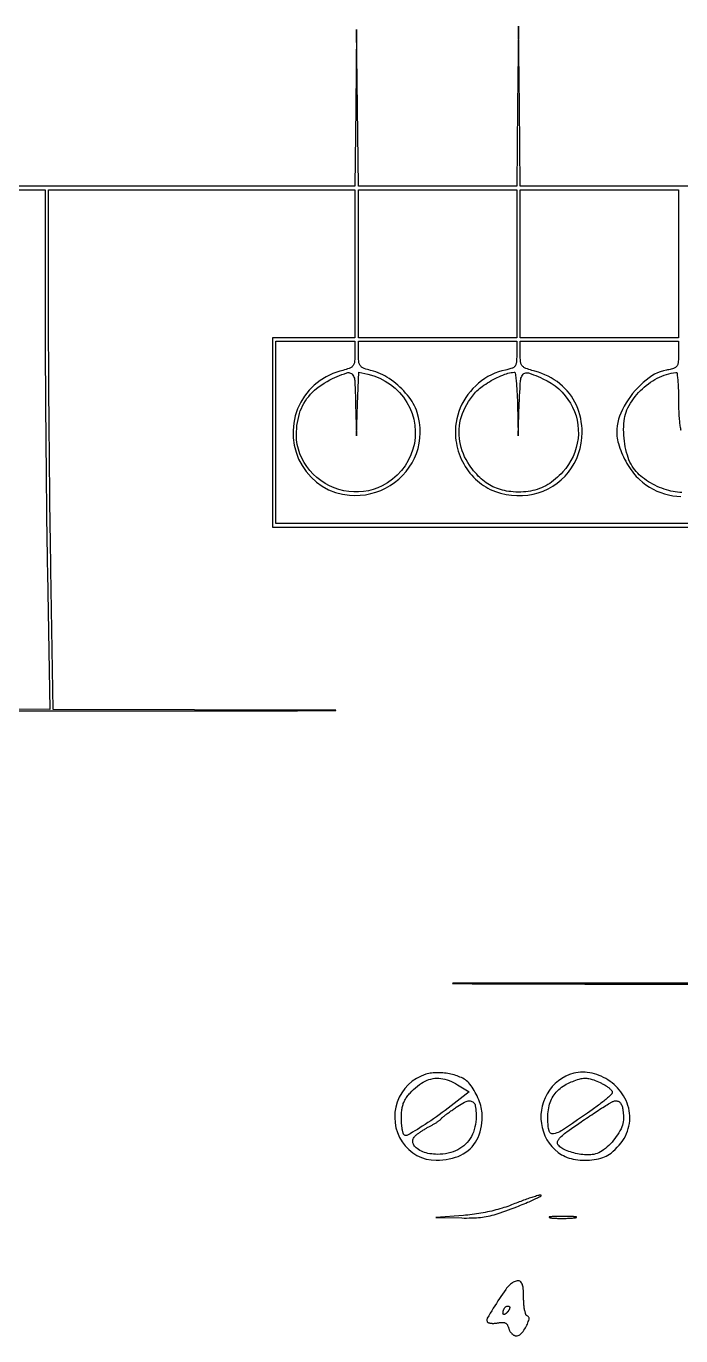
# Model space of a CAD drawing. Header units: millimetres. Extents: x -134 to 134, y -49 to 49.
# Drawn here: x -26.52 to -6.97, y 9.72 to 48.83 of the extents above; entities that cross this region are included whole.
import ezdxf

# ---------------------------------------------------------------- set-up
doc = ezdxf.new("R2010")
doc.units = ezdxf.units.MM
doc.header["$LTSCALE"] = 10
doc.header["$MEASUREMENT"] = 0

# ---------------------------------------------------------------- blocks, each defined once
blk = doc.blocks.new('DT0B-ULTRA_v_1')
at = {"color": 7, "linetype": 'Continuous', "lineweight": -3}
for points in [[(-28.187, 28.377, 0), (-26.163, 28.378, 0), (-24.138, 28.379, 0), (-24.138, 28.379, 0), (-24.138, 28.379, 0), (-22.995, 28.38, 0), (-21.852, 28.381, 0), (-20.709, 28.383, 0), (-19.566, 28.384, 0), (-18.422, 28.386, 0), (-17.279, 28.388, 0), (-17.279, 28.388, 0), (-17.278, 28.388, 0), (-17.277, 28.388, 0), (-17.276, 28.389, 0), (-17.275, 28.39, 0), (-17.275, 28.391, 0), (-17.274, 28.392, 0), (-17.274, 28.393, 0), (-17.274, 28.393, 0), (-17.274, 28.394, 0), (-17.275, 28.395, 0), (-17.275, 28.396, 0), (-17.276, 28.397, 0), (-17.277, 28.398, 0), (-17.278, 28.398, 0), (-17.279, 28.398, 0), (-17.279, 28.398, 0), (-25.718, 28.425, 0), (-25.786, 32.605, 0), (-25.791, 32.915, 0), (-25.796, 33.225, 0), (-25.8, 33.535, 0), (-25.804, 33.845, 0), (-25.808, 34.156, 0), (-25.812, 34.466, 0), (-25.816, 34.823, 0), (-25.82, 35.18, 0), (-25.824, 35.537, 0), (-25.827, 35.894, 0), (-25.831, 36.251, 0), (-25.834, 36.609, 0), (-25.837, 36.956, 0), (-25.84, 37.304, 0), (-25.842, 37.652, 0), (-25.845, 37.999, 0), (-25.847, 38.347, 0), (-25.849, 38.695, 0), (-25.851, 38.973, 0), (-25.852, 39.252, 0), (-25.853, 39.53, 0), (-25.853, 39.809, 0), (-25.854, 40.087, 0), (-25.854, 40.366, 0), (-25.854, 43.947, 0), (-21.279, 43.947, 0), (-16.705, 43.947, 0), (-16.705, 41.737, 0), (-16.705, 39.526, 0), (-17.938, 39.526, 0), (-19.172, 39.526, 0), (-19.172, 36.699, 0), (-19.172, 33.872, 0), (0.36, 33.872, 0)], [(-2.084, 46.388, 0), (-2.107, 44.049, 0), (-6.937, 44.049, 0), (-11.767, 44.049, 0), (-11.796, 46.44, 0), (-11.826, 48.83, 0), (-11.85, 46.44, 0), (-11.873, 44.049, 0), (-14.236, 44.049, 0), (-16.598, 44.049, 0), (-16.628, 46.388, 0), (-16.658, 48.727, 0), (-16.681, 46.388, 0), (-16.705, 44.049, 0), (-25.647, 44.049, 0), (-34.588, 44.049, 0)], [(-30.274, 43.947, 0), (-25.957, 43.947, 0), (-25.957, 40.272, 0), (-25.957, 39.988, 0), (-25.956, 39.705, 0), (-25.955, 39.421, 0), (-25.954, 39.138, 0), (-25.953, 38.854, 0), (-25.952, 38.571, 0), (-25.95, 38.221, 0), (-25.947, 37.872, 0), (-25.945, 37.523, 0), (-25.942, 37.174, 0), (-25.94, 36.825, 0), (-25.937, 36.476, 0), (-25.933, 36.12, 0), (-25.93, 35.764, 0), (-25.926, 35.409, 0), (-25.923, 35.053, 0), (-25.919, 34.697, 0), (-25.915, 34.342, 0), (-25.911, 34.036, 0), (-25.907, 33.731, 0), (-25.903, 33.426, 0), (-25.898, 33.121, 0), (-25.894, 32.815, 0), (-25.889, 32.51, 0), (-25.821, 28.424, 0), (-52.796, 28.45, 0)], [(-11.873, 41.737, 0), (-11.873, 39.526, 0), (-14.238, 39.526, 0), (-16.602, 39.526, 0), (-16.602, 41.737, 0), (-16.602, 43.947, 0), (-14.238, 43.947, 0), (-11.873, 43.947, 0), (-11.873, 41.737, 0)], [(-7.042, 41.737, 0), (-7.042, 39.526, 0), (-9.406, 39.526, 0), (-11.771, 39.526, 0), (-11.771, 41.737, 0), (-11.771, 43.947, 0), (-9.406, 43.947, 0), (-7.042, 43.947, 0), (-7.042, 41.737, 0)], [(0.36, 33.975, 0), (-19.069, 33.975, 0), (-19.069, 36.699, 0), (-19.069, 39.424, 0), (-17.887, 39.424, 0), (-16.705, 39.424, 0), (-16.705, 39.034, 0), (-16.705, 38.994, 0), (-16.706, 38.954, 0), (-16.708, 38.915, 0), (-16.711, 38.875, 0), (-16.714, 38.835, 0), (-16.718, 38.796, 0), (-16.721, 38.775, 0), (-16.727, 38.755, 0), (-16.734, 38.735, 0), (-16.744, 38.716, 0), (-16.755, 38.698, 0), (-16.768, 38.682, 0), (-16.784, 38.665, 0), (-16.801, 38.65, 0), (-16.819, 38.637, 0), (-16.838, 38.625, 0), (-16.859, 38.615, 0), (-16.88, 38.607, 0), (-16.925, 38.592, 0), (-16.971, 38.577, 0), (-17.017, 38.563, 0), (-17.063, 38.549, 0), (-17.109, 38.536, 0), (-17.155, 38.523, 0), (-17.363, 38.455, 0), (-17.561, 38.362, 0), (-17.747, 38.247, 0), (-17.919, 38.111, 0), (-18.073, 37.956, 0), (-18.208, 37.784, 0), (-18.324, 37.597, 0), (-18.417, 37.397, 0), (-18.487, 37.188, 0), (-18.532, 36.973, 0), (-18.553, 36.753, 0), (-18.548, 36.533, 0), (-18.519, 36.317, 0), (-18.464, 36.105, 0), (-18.386, 35.901, 0), (-18.284, 35.707, 0), (-18.161, 35.527, 0), (-18.017, 35.362, 0), (-17.857, 35.216, 0), (-17.681, 35.09, 0), (-17.491, 34.987, 0), (-17.29, 34.906, 0), (-17.081, 34.85, 0), (-16.866, 34.82, 0), (-16.707, 34.813, 0), (-16.548, 34.819, 0), (-16.39, 34.837, 0), (-16.234, 34.868, 0), (-16.08, 34.912, 0), (-15.931, 34.967, 0), (-15.788, 35.034, 0), (-15.65, 35.113, 0), (-15.52, 35.202, 0), (-15.397, 35.302, 0), (-15.283, 35.411, 0), (-15.178, 35.53, 0), (-15.084, 35.655, 0), (-15.001, 35.787, 0), (-14.929, 35.926, 0), (-14.869, 36.07, 0), (-14.821, 36.219, 0), (-14.786, 36.371, 0), (-14.763, 36.525, 0), (-14.754, 36.68, 0), (-14.758, 36.836, 0), (-14.774, 36.99, 0), (-14.804, 37.143, 0), (-14.847, 37.292, 0), (-14.871, 37.361, 0), (-14.899, 37.428, 0), (-14.93, 37.494, 0), (-14.964, 37.558, 0), (-15.001, 37.62, 0), (-15.041, 37.681, 0), (-15.089, 37.747, 0), (-15.139, 37.812, 0), (-15.192, 37.874, 0), (-15.246, 37.935, 0), (-15.302, 37.995, 0), (-15.361, 38.052, 0), (-15.421, 38.107, 0), (-15.483, 38.16, 0), (-15.547, 38.211, 0), (-15.613, 38.26, 0), (-15.68, 38.306, 0), (-15.749, 38.35, 0), (-15.812, 38.387, 0), (-15.876, 38.42, 0), (-15.942, 38.451, 0), (-16.009, 38.478, 0), (-16.077, 38.502, 0), (-16.147, 38.522, 0), (-16.194, 38.535, 0), (-16.24, 38.548, 0), (-16.287, 38.562, 0), (-16.333, 38.576, 0), (-16.38, 38.591, 0), (-16.426, 38.607, 0), (-16.447, 38.615, 0), (-16.467, 38.625, 0), (-16.487, 38.637, 0), (-16.505, 38.65, 0), (-16.523, 38.665, 0), (-16.538, 38.681, 0), (-16.552, 38.698, 0), (-16.563, 38.716, 0), (-16.573, 38.734, 0), (-16.58, 38.754, 0), (-16.586, 38.775, 0), (-16.589, 38.796, 0), (-16.593, 38.835, 0), (-16.596, 38.875, 0), (-16.599, 38.914, 0), (-16.601, 38.954, 0), (-16.602, 38.994, 0), (-16.602, 39.034, 0), (-16.602, 39.424, 0), (-14.238, 39.424, 0), (-11.873, 39.424, 0), (-11.873, 39.025, 0), (-11.874, 38.986, 0), (-11.874, 38.947, 0), (-11.876, 38.908, 0), (-11.878, 38.868, 0), (-11.88, 38.829, 0), (-11.883, 38.79, 0), (-11.886, 38.77, 0), (-11.89, 38.751, 0), (-11.897, 38.731, 0), (-11.904, 38.713, 0), (-11.914, 38.695, 0), (-11.925, 38.678, 0), (-11.936, 38.663, 0), (-11.95, 38.65, 0), (-11.964, 38.638, 0), (-11.98, 38.628, 0), (-11.997, 38.619, 0), (-12.014, 38.612, 0), (-12.046, 38.602, 0), (-12.077, 38.592, 0), (-12.109, 38.583, 0), (-12.141, 38.575, 0), (-12.173, 38.567, 0), (-12.206, 38.56, 0), (-12.315, 38.535, 0), (-12.423, 38.502, 0), (-12.529, 38.463, 0), (-12.632, 38.417, 0), (-12.732, 38.364, 0), (-12.828, 38.306, 0), (-12.923, 38.239, 0), (-13.013, 38.168, 0), (-13.1, 38.091, 0), (-13.181, 38.009, 0), (-13.258, 37.923, 0), (-13.33, 37.832, 0), (-13.396, 37.737, 0), (-13.456, 37.638, 0), (-13.511, 37.536, 0), (-13.559, 37.43, 0), (-13.601, 37.323, 0), (-13.637, 37.212, 0), (-13.665, 37.103, 0), (-13.686, 36.992, 0), (-13.7, 36.88, 0), (-13.707, 36.767, 0), (-13.707, 36.654, 0), (-13.7, 36.541, 0), (-13.69, 36.459, 0), (-13.677, 36.377, 0), (-13.661, 36.295, 0), (-13.641, 36.215, 0), (-13.618, 36.135, 0), (-13.591, 36.056, 0), (-13.562, 35.979, 0), (-13.529, 35.902, 0), (-13.493, 35.827, 0), (-13.454, 35.754, 0), (-13.411, 35.682, 0), (-13.366, 35.612, 0), (-13.32, 35.545, 0), (-13.271, 35.481, 0), (-13.219, 35.419, 0), (-13.164, 35.359, 0), (-13.107, 35.302, 0), (-13.048, 35.247, 0), (-12.989, 35.197, 0), (-12.928, 35.151, 0), (-12.865, 35.108, 0), (-12.799, 35.068, 0), (-12.732, 35.031, 0), (-12.663, 34.997, 0), (-12.511, 34.935, 0), (-12.354, 34.885, 0), (-12.193, 34.847, 0), (-12.031, 34.822, 0), (-11.866, 34.81, 0), (-11.702, 34.81, 0), (-11.542, 34.824, 0), (-11.385, 34.851, 0), (-11.23, 34.891, 0), (-11.08, 34.945, 0), (-10.934, 35.011, 0), (-10.795, 35.089, 0), (-10.665, 35.178, 0), (-10.543, 35.278, 0), (-10.43, 35.388, 0), (-10.327, 35.508, 0), (-10.234, 35.636, 0), (-10.154, 35.772, 0), (-10.083, 35.916, 0), (-10.025, 36.066, 0), (-9.979, 36.22, 0), (-9.947, 36.378, 0), (-9.927, 36.538, 0), (-9.92, 36.698, 0), (-9.923, 36.803, 0), (-9.931, 36.908, 0), (-9.945, 37.012, 0), (-9.964, 37.116, 0), (-9.988, 37.218, 0), (-10.018, 37.319, 0), (-10.053, 37.415, 0), (-10.092, 37.509, 0), (-10.137, 37.6, 0), (-10.187, 37.689, 0), (-10.243, 37.775, 0), (-10.303, 37.858, 0), (-10.367, 37.937, 0), (-10.436, 38.012, 0), (-10.51, 38.083, 0), (-10.587, 38.15, 0), (-10.668, 38.213, 0), (-10.752, 38.27, 0), (-10.843, 38.325, 0), (-10.936, 38.375, 0), (-11.031, 38.421, 0), (-11.129, 38.461, 0), (-11.228, 38.496, 0), (-11.33, 38.526, 0), (-11.375, 38.538, 0), (-11.42, 38.551, 0), (-11.465, 38.565, 0), (-11.509, 38.578, 0), (-11.554, 38.593, 0), (-11.598, 38.608, 0), (-11.619, 38.616, 0), (-11.639, 38.626, 0), (-11.658, 38.638, 0), (-11.676, 38.651, 0), (-11.693, 38.666, 0), (-11.708, 38.682, 0), (-11.721, 38.699, 0), (-11.732, 38.717, 0), (-11.742, 38.736, 0), (-11.749, 38.755, 0), (-11.754, 38.776, 0), (-11.758, 38.797, 0), (-11.762, 38.836, 0), (-11.765, 38.875, 0), (-11.767, 38.915, 0), (-11.769, 38.954, 0), (-11.77, 38.994, 0), (-11.771, 39.034, 0), (-11.771, 39.424, 0), (-9.406, 39.424, 0), (-7.042, 39.424, 0), (-7.042, 39.024, 0), (-7.042, 38.984, 0), (-7.043, 38.943, 0), (-7.044, 38.903, 0), (-7.046, 38.863, 0), (-7.049, 38.823, 0), (-7.052, 38.783, 0), (-7.055, 38.763, 0), (-7.059, 38.744, 0), (-7.066, 38.725, 0), (-7.074, 38.707, 0), (-7.084, 38.689, 0), (-7.095, 38.673, 0), (-7.108, 38.658, 0), (-7.122, 38.645, 0), (-7.137, 38.633, 0), (-7.154, 38.623, 0), (-7.171, 38.615, 0), (-7.189, 38.608, 0), (-7.225, 38.598, 0), (-7.26, 38.588, 0), (-7.296, 38.579, 0), (-7.332, 38.571, 0), (-7.368, 38.563, 0), (-7.404, 38.556, 0), (-7.496, 38.535, 0), (-7.587, 38.507, 0), (-7.675, 38.473, 0), (-7.761, 38.432, 0), (-7.843, 38.385, 0), (-7.922, 38.331, 0), (-8.012, 38.262, 0), (-8.098, 38.189, 0), (-8.182, 38.112, 0), (-8.262, 38.032, 0), (-8.339, 37.948, 0), (-8.412, 37.861, 0), (-8.481, 37.769, 0), (-8.547, 37.675, 0), (-8.609, 37.578, 0), (-8.666, 37.479, 0), (-8.719, 37.377, 0), (-8.767, 37.273, 0), (-8.804, 37.181, 0), (-8.834, 37.088, 0), (-8.857, 36.992, 0), (-8.874, 36.895, 0), (-8.884, 36.798, 0), (-8.888, 36.699, 0), (-8.886, 36.642, 0), (-8.882, 36.585, 0), (-8.875, 36.529, 0), (-8.865, 36.472, 0), (-8.853, 36.416, 0), (-8.838, 36.361, 0), (-8.817, 36.294, 0), (-8.794, 36.227, 0), (-8.769, 36.161, 0), (-8.743, 36.096, 0), (-8.715, 36.031, 0), (-8.685, 35.967, 0), (-8.653, 35.902, 0), (-8.618, 35.837, 0), (-8.583, 35.773, 0), (-8.545, 35.71, 0), (-8.506, 35.649, 0), (-8.465, 35.588, 0), (-8.428, 35.535, 0), (-8.388, 35.483, 0), (-8.346, 35.433, 0), (-8.303, 35.385, 0), (-8.258, 35.338, 0), (-8.211, 35.292, 0), (-8.117, 35.21, 0), (-8.017, 35.134, 0), (-7.912, 35.064, 0), (-7.803, 35.002, 0), (-7.691, 34.946, 0), (-7.574, 34.899, 0), (-7.457, 34.86, 0), (-7.337, 34.829, 0), (-7.216, 34.806, 0), (-7.093, 34.792, 0), (-6.969, 34.787, 0)], [(-16.684, 37.547, 0), (-16.662, 36.597, 0), (-16.628, 37.548, 0), (-16.594, 38.5, 0), (-16.316, 38.435, 0), (-16.138, 38.384, 0), (-15.966, 38.315, 0), (-15.802, 38.23, 0), (-15.647, 38.129, 0), (-15.503, 38.014, 0), (-15.371, 37.885, 0), (-15.254, 37.745, 0), (-15.152, 37.594, 0), (-15.067, 37.434, 0), (-14.998, 37.265, 0), (-14.948, 37.09, 0), (-14.915, 36.911, 0), (-14.902, 36.731, 0), (-14.907, 36.55, 0), (-14.931, 36.37, 0), (-14.973, 36.194, 0), (-15.034, 36.023, 0), (-15.112, 35.86, 0), (-15.207, 35.703, 0), (-15.318, 35.557, 0), (-15.443, 35.423, 0), (-15.58, 35.301, 0), (-15.729, 35.195, 0), (-15.888, 35.103, 0), (-16.022, 35.042, 0), (-16.161, 34.993, 0), (-16.303, 34.955, 0), (-16.448, 34.93, 0), (-16.595, 34.918, 0), (-16.742, 34.919, 0), (-16.892, 34.932, 0), (-17.04, 34.957, 0), (-17.185, 34.994, 0), (-17.327, 35.043, 0), (-17.465, 35.104, 0), (-17.597, 35.175, 0), (-17.722, 35.256, 0), (-17.84, 35.347, 0), (-17.949, 35.448, 0), (-18.05, 35.557, 0), (-18.142, 35.674, 0), (-18.224, 35.799, 0), (-18.292, 35.926, 0), (-18.349, 36.059, 0), (-18.394, 36.196, 0), (-18.426, 36.337, 0), (-18.446, 36.48, 0), (-18.452, 36.625, 0), (-18.451, 36.717, 0), (-18.445, 36.81, 0), (-18.436, 36.902, 0), (-18.422, 36.994, 0), (-18.405, 37.086, 0), (-18.385, 37.176, 0), (-18.362, 37.257, 0), (-18.336, 37.337, 0), (-18.304, 37.415, 0), (-18.269, 37.491, 0), (-18.229, 37.565, 0), (-18.186, 37.637, 0), (-18.138, 37.707, 0), (-18.087, 37.774, 0), (-18.032, 37.838, 0), (-17.974, 37.899, 0), (-17.913, 37.956, 0), (-17.849, 38.011, 0), (-17.774, 38.067, 0), (-17.698, 38.121, 0), (-17.62, 38.172, 0), (-17.539, 38.219, 0), (-17.457, 38.263, 0), (-17.373, 38.304, 0), (-17.304, 38.335, 0), (-17.233, 38.366, 0), (-17.163, 38.395, 0), (-17.092, 38.423, 0), (-17.021, 38.45, 0), (-16.949, 38.476, 0), (-16.921, 38.483, 0), (-16.892, 38.484, 0), (-16.863, 38.48, 0), (-16.836, 38.47, 0), (-16.811, 38.455, 0), (-16.79, 38.436, 0), (-16.768, 38.409, 0), (-16.749, 38.38, 0), (-16.734, 38.348, 0), (-16.722, 38.316, 0), (-16.714, 38.282, 0), (-16.711, 38.247, 0), (-16.705, 38.131, 0), (-16.699, 38.014, 0), (-16.694, 37.898, 0), (-16.69, 37.781, 0), (-16.686, 37.664, 0), (-16.684, 37.547, 0)], [(-11.852, 37.547, 0), (-11.831, 36.597, 0), (-11.797, 37.547, 0), (-11.792, 37.664, 0), (-11.787, 37.78, 0), (-11.781, 37.897, 0), (-11.775, 38.013, 0), (-11.768, 38.13, 0), (-11.76, 38.246, 0), (-11.756, 38.281, 0), (-11.748, 38.314, 0), (-11.736, 38.347, 0), (-11.72, 38.378, 0), (-11.701, 38.406, 0), (-11.679, 38.433, 0), (-11.657, 38.452, 0), (-11.632, 38.467, 0), (-11.605, 38.477, 0), (-11.576, 38.481, 0), (-11.547, 38.48, 0), (-11.519, 38.473, 0), (-11.446, 38.447, 0), (-11.374, 38.42, 0), (-11.303, 38.392, 0), (-11.231, 38.363, 0), (-11.161, 38.333, 0), (-11.09, 38.302, 0), (-10.965, 38.239, 0), (-10.844, 38.167, 0), (-10.73, 38.086, 0), (-10.621, 37.996, 0), (-10.52, 37.899, 0), (-10.426, 37.794, 0), (-10.343, 37.685, 0), (-10.269, 37.569, 0), (-10.204, 37.447, 0), (-10.149, 37.321, 0), (-10.104, 37.191, 0), (-10.07, 37.058, 0), (-10.047, 36.923, 0), (-10.035, 36.786, 0), (-10.034, 36.649, 0), (-10.044, 36.512, 0), (-10.065, 36.377, 0), (-10.097, 36.243, 0), (-10.14, 36.11, 0), (-10.193, 35.981, 0), (-10.256, 35.857, 0), (-10.328, 35.737, 0), (-10.409, 35.624, 0), (-10.498, 35.517, 0), (-10.55, 35.462, 0), (-10.603, 35.409, 0), (-10.658, 35.357, 0), (-10.715, 35.308, 0), (-10.773, 35.26, 0), (-10.833, 35.215, 0), (-10.89, 35.176, 0), (-10.949, 35.139, 0), (-11.009, 35.105, 0), (-11.07, 35.073, 0), (-11.133, 35.044, 0), (-11.198, 35.018, 0), (-11.263, 34.995, 0), (-11.329, 34.975, 0), (-11.396, 34.958, 0), (-11.464, 34.944, 0), (-11.532, 34.933, 0), (-11.601, 34.925, 0), (-11.676, 34.919, 0), (-11.751, 34.915, 0), (-11.826, 34.915, 0), (-11.901, 34.917, 0), (-11.977, 34.921, 0), (-12.051, 34.928, 0), (-12.114, 34.937, 0), (-12.176, 34.947, 0), (-12.238, 34.959, 0), (-12.299, 34.974, 0), (-12.359, 34.991, 0), (-12.419, 35.009, 0), (-12.475, 35.029, 0), (-12.53, 35.051, 0), (-12.584, 35.076, 0), (-12.637, 35.102, 0), (-12.689, 35.131, 0), (-12.739, 35.162, 0), (-12.79, 35.196, 0), (-12.84, 35.232, 0), (-12.888, 35.27, 0), (-12.935, 35.31, 0), (-12.98, 35.352, 0), (-13.023, 35.395, 0), (-13.07, 35.446, 0), (-13.116, 35.498, 0), (-13.16, 35.551, 0), (-13.203, 35.606, 0), (-13.245, 35.661, 0), (-13.284, 35.718, 0), (-13.337, 35.8, 0), (-13.385, 35.884, 0), (-13.429, 35.971, 0), (-13.468, 36.06, 0), (-13.503, 36.151, 0), (-13.533, 36.244, 0), (-13.556, 36.334, 0), (-13.574, 36.426, 0), (-13.587, 36.518, 0), (-13.595, 36.611, 0), (-13.596, 36.704, 0), (-13.593, 36.798, 0), (-13.583, 36.892, 0), (-13.569, 36.986, 0), (-13.549, 37.078, 0), (-13.523, 37.17, 0), (-13.493, 37.26, 0), (-13.457, 37.347, 0), (-13.414, 37.439, 0), (-13.366, 37.528, 0), (-13.315, 37.616, 0), (-13.259, 37.7, 0), (-13.199, 37.782, 0), (-13.136, 37.861, 0), (-13.102, 37.899, 0), (-13.066, 37.937, 0), (-13.029, 37.972, 0), (-12.99, 38.006, 0), (-12.95, 38.039, 0), (-12.909, 38.07, 0), (-12.855, 38.107, 0), (-12.801, 38.143, 0), (-12.746, 38.178, 0), (-12.69, 38.211, 0), (-12.633, 38.244, 0), (-12.576, 38.275, 0), (-12.519, 38.305, 0), (-12.462, 38.333, 0), (-12.404, 38.36, 0), (-12.345, 38.386, 0), (-12.286, 38.411, 0), (-12.226, 38.435, 0), (-12.182, 38.45, 0), (-12.137, 38.464, 0), (-12.091, 38.475, 0), (-12.044, 38.483, 0), (-11.997, 38.49, 0), (-11.95, 38.494, 0), (-11.944, 38.494, 0), (-11.938, 38.492, 0), (-11.932, 38.489, 0), (-11.928, 38.485, 0), (-11.924, 38.48, 0), (-11.921, 38.475, 0), (-11.919, 38.469, 0), (-11.919, 38.468, 0), (-11.914, 38.426, 0), (-11.908, 38.384, 0), (-11.904, 38.343, 0), (-11.899, 38.301, 0), (-11.894, 38.259, 0), (-11.89, 38.218, 0), (-11.885, 38.167, 0), (-11.88, 38.116, 0), (-11.876, 38.065, 0), (-11.872, 38.014, 0), (-11.869, 37.963, 0), (-11.866, 37.912, 0), (-11.863, 37.851, 0), (-11.86, 37.79, 0), (-11.857, 37.73, 0), (-11.855, 37.669, 0), (-11.853, 37.608, 0), (-11.852, 37.547, 0)], [(-7.042, 37.625, 0), (-7.042, 37.566, 0), (-7.041, 37.507, 0), (-7.04, 37.449, 0), (-7.039, 37.39, 0), (-7.037, 37.332, 0), (-7.035, 37.273, 0), (-7.033, 37.227, 0), (-7.03, 37.18, 0), (-7.027, 37.134, 0), (-7.023, 37.087, 0), (-7.018, 37.041, 0), (-7.013, 36.995, 0), (-7.009, 36.96, 0), (-7.004, 36.925, 0), (-6.999, 36.89, 0), (-6.994, 36.856, 0), (-6.988, 36.821, 0), (-6.982, 36.787, 0), (-6.979, 36.778, 0), (-6.975, 36.77, 0), (-6.969, 36.763, 0)], [(-6.939, 34.905, 0), (-7.005, 34.906, 0), (-7.072, 34.911, 0), (-7.138, 34.918, 0), (-7.203, 34.929, 0), (-7.268, 34.942, 0), (-7.333, 34.958, 0), (-7.404, 34.979, 0), (-7.474, 35.002, 0), (-7.544, 35.028, 0), (-7.612, 35.055, 0), (-7.68, 35.085, 0), (-7.747, 35.117, 0), (-7.812, 35.151, 0), (-7.875, 35.187, 0), (-7.938, 35.225, 0), (-7.999, 35.265, 0), (-8.059, 35.307, 0), (-8.118, 35.351, 0), (-8.168, 35.391, 0), (-8.215, 35.434, 0), (-8.261, 35.479, 0), (-8.304, 35.526, 0), (-8.345, 35.576, 0), (-8.383, 35.627, 0), (-8.423, 35.687, 0), (-8.46, 35.749, 0), (-8.493, 35.813, 0), (-8.523, 35.878, 0), (-8.549, 35.945, 0), (-8.571, 36.014, 0), (-8.594, 36.098, 0), (-8.614, 36.183, 0), (-8.632, 36.268, 0), (-8.647, 36.354, 0), (-8.659, 36.44, 0), (-8.669, 36.527, 0), (-8.676, 36.612, 0), (-8.68, 36.698, 0), (-8.681, 36.784, 0), (-8.679, 36.87, 0), (-8.675, 36.956, 0), (-8.668, 37.041, 0), (-8.659, 37.109, 0), (-8.646, 37.175, 0), (-8.629, 37.241, 0), (-8.608, 37.306, 0), (-8.582, 37.369, 0), (-8.553, 37.43, 0), (-8.515, 37.5, 0), (-8.474, 37.569, 0), (-8.431, 37.636, 0), (-8.386, 37.702, 0), (-8.338, 37.765, 0), (-8.287, 37.827, 0), (-8.235, 37.887, 0), (-8.18, 37.944, 0), (-8.123, 37.999, 0), (-8.065, 38.052, 0), (-8.004, 38.103, 0), (-7.941, 38.151, 0), (-7.878, 38.195, 0), (-7.814, 38.237, 0), (-7.748, 38.276, 0), (-7.681, 38.313, 0), (-7.612, 38.346, 0), (-7.542, 38.377, 0), (-7.473, 38.404, 0), (-7.404, 38.428, 0), (-7.334, 38.448, 0), (-7.263, 38.465, 0), (-7.191, 38.479, 0), (-7.119, 38.489, 0), (-7.113, 38.489, 0), (-7.107, 38.488, 0), (-7.102, 38.486, 0), (-7.097, 38.482, 0), (-7.093, 38.478, 0), (-7.09, 38.473, 0), (-7.089, 38.468, 0), (-7.088, 38.465, 0), (-7.084, 38.427, 0), (-7.079, 38.39, 0), (-7.075, 38.352, 0), (-7.072, 38.314, 0), (-7.068, 38.277, 0), (-7.064, 38.239, 0), (-7.06, 38.192, 0), (-7.057, 38.146, 0), (-7.054, 38.099, 0), (-7.051, 38.052, 0), (-7.049, 38.006, 0), (-7.047, 37.959, 0), (-7.046, 37.903, 0), (-7.044, 37.847, 0), (-7.043, 37.792, 0), (-7.042, 37.736, 0), (-7.042, 37.68, 0), (-7.042, 37.625, 0)], [(-12.053, 20.226, 0), (-10.948, 20.224, 0), (-9.842, 20.222, 0), (-8.736, 20.221, 0), (-7.631, 20.219, 0), (-6.525, 20.218, 0)], [(-6.191, 20.251, 0), (-7.932, 20.251, 0), (-8.908, 20.25, 0), (-9.883, 20.25, 0), (-10.858, 20.249, 0), (-11.833, 20.247, 0), (-12.808, 20.246, 0), (-13.784, 20.244, 0), (-13.784, 20.244, 0), (-13.785, 20.244, 0), (-13.785, 20.244, 0), (-13.787, 20.243, 0), (-13.787, 20.243, 0), (-13.788, 20.241, 0), (-13.788, 20.241, 0), (-13.788, 20.24, 0), (-13.788, 20.24, 0), (-13.788, 20.238, 0), (-13.788, 20.238, 0), (-13.787, 20.237, 0), (-13.787, 20.237, 0), (-13.785, 20.236, 0), (-13.785, 20.236, 0), (-13.784, 20.235, 0), (-13.495, 20.233, 0), (-13.207, 20.231, 0), (-12.918, 20.229, 0), (-12.63, 20.228, 0), (-12.342, 20.226, 0), (-12.053, 20.226, 0)], [(-14.585, 17.525, 0), (-14.73, 17.471, 0), (-14.867, 17.401, 0), (-14.995, 17.316, 0), (-15.112, 17.215, 0), (-15.216, 17.102, 0), (-15.306, 16.977, 0), (-15.381, 16.84, 0), (-15.441, 16.696, 0), (-15.484, 16.546, 0), (-15.51, 16.392, 0), (-15.518, 16.236, 0), (-15.508, 16.081, 0), (-15.481, 15.93, 0), (-15.436, 15.783, 0), (-15.375, 15.643, 0), (-15.297, 15.511, 0), (-15.204, 15.389, 0), (-15.098, 15.279, 0), (-14.981, 15.184, 0), (-14.854, 15.104, 0), (-14.717, 15.04, 0), (-14.574, 14.994, 0), (-14.426, 14.967, 0), (-14.276, 14.957, 0), (-14.179, 14.96, 0), (-14.082, 14.967, 0), (-13.986, 14.98, 0), (-13.89, 14.997, 0), (-13.795, 15.019, 0), (-13.702, 15.046, 0), (-13.622, 15.075, 0), (-13.544, 15.109, 0), (-13.469, 15.15, 0), (-13.397, 15.196, 0), (-13.329, 15.247, 0), (-13.265, 15.303, 0), (-13.207, 15.363, 0), (-13.154, 15.427, 0), (-13.106, 15.495, 0), (-13.063, 15.567, 0), (-13.026, 15.641, 0), (-12.995, 15.719, 0), (-12.967, 15.807, 0), (-12.943, 15.896, 0), (-12.925, 15.987, 0), (-12.912, 16.078, 0), (-12.904, 16.17, 0), (-12.902, 16.263, 0), (-12.903, 16.318, 0), (-12.907, 16.373, 0), (-12.913, 16.428, 0), (-12.922, 16.482, 0), (-12.934, 16.536, 0), (-12.947, 16.59, 0), (-12.965, 16.649, 0), (-12.985, 16.708, 0), (-13.007, 16.766, 0), (-13.031, 16.823, 0), (-13.056, 16.879, 0), (-13.083, 16.935, 0), (-13.111, 16.987, 0), (-13.141, 17.038, 0), (-13.172, 17.088, 0), (-13.204, 17.137, 0), (-13.239, 17.184, 0), (-13.275, 17.231, 0), (-13.305, 17.266, 0), (-13.337, 17.299, 0), (-13.372, 17.329, 0), (-13.408, 17.357, 0), (-13.447, 17.383, 0), (-13.487, 17.406, 0), (-13.527, 17.426, 0), (-13.569, 17.445, 0), (-13.611, 17.462, 0), (-13.653, 17.478, 0), (-13.696, 17.493, 0), (-13.74, 17.506, 0), (-13.788, 17.518, 0), (-13.837, 17.529, 0), (-13.886, 17.539, 0), (-13.936, 17.548, 0), (-13.985, 17.556, 0), (-14.035, 17.562, 0), (-14.084, 17.566, 0), (-14.133, 17.57, 0), (-14.182, 17.572, 0), (-14.232, 17.572, 0), (-14.281, 17.572, 0), (-14.33, 17.57, 0), (-14.373, 17.566, 0), (-14.416, 17.562, 0), (-14.459, 17.555, 0), (-14.502, 17.547, 0), (-14.544, 17.537, 0), (-14.585, 17.525, 0)], [(-13.638, 17.214, 0), (-13.294, 17.005, 0), (-13.651, 16.722, 0), (-13.739, 16.652, 0), (-13.828, 16.583, 0), (-13.918, 16.515, 0), (-14.008, 16.447, 0), (-14.098, 16.38, 0), (-14.189, 16.314, 0), (-14.272, 16.255, 0), (-14.355, 16.197, 0), (-14.439, 16.139, 0), (-14.524, 16.083, 0), (-14.609, 16.027, 0), (-14.695, 15.973, 0), (-14.767, 15.927, 0), (-14.84, 15.882, 0), (-14.913, 15.837, 0), (-14.987, 15.793, 0), (-15.06, 15.749, 0), (-15.134, 15.706, 0), (-15.151, 15.699, 0), (-15.169, 15.695, 0), (-15.187, 15.695, 0), (-15.205, 15.698, 0), (-15.222, 15.706, 0), (-15.236, 15.716, 0), (-15.24, 15.72, 0), (-15.247, 15.728, 0), (-15.253, 15.736, 0), (-15.259, 15.745, 0), (-15.264, 15.754, 0), (-15.267, 15.764, 0), (-15.27, 15.774, 0), (-15.275, 15.796, 0), (-15.279, 15.818, 0), (-15.284, 15.839, 0), (-15.287, 15.861, 0), (-15.291, 15.883, 0), (-15.294, 15.905, 0), (-15.298, 15.932, 0), (-15.302, 15.959, 0), (-15.305, 15.986, 0), (-15.307, 16.012, 0), (-15.31, 16.039, 0), (-15.311, 16.066, 0), (-15.313, 16.096, 0), (-15.315, 16.125, 0), (-15.316, 16.154, 0), (-15.316, 16.184, 0), (-15.317, 16.213, 0), (-15.317, 16.243, 0), (-15.317, 16.281, 0), (-15.316, 16.319, 0), (-15.314, 16.357, 0), (-15.311, 16.395, 0), (-15.307, 16.432, 0), (-15.303, 16.47, 0), (-15.299, 16.501, 0), (-15.294, 16.531, 0), (-15.287, 16.562, 0), (-15.279, 16.592, 0), (-15.27, 16.622, 0), (-15.261, 16.651, 0), (-15.25, 16.679, 0), (-15.239, 16.706, 0), (-15.226, 16.732, 0), (-15.213, 16.758, 0), (-15.198, 16.784, 0), (-15.182, 16.809, 0), (-15.164, 16.836, 0), (-15.144, 16.863, 0), (-15.124, 16.889, 0), (-15.104, 16.915, 0), (-15.082, 16.94, 0), (-15.06, 16.965, 0), (-15.007, 17.019, 0), (-14.953, 17.072, 0), (-14.896, 17.122, 0), (-14.837, 17.171, 0), (-14.777, 17.217, 0), (-14.715, 17.26, 0), (-14.663, 17.293, 0), (-14.608, 17.322, 0), (-14.552, 17.347, 0), (-14.494, 17.368, 0), (-14.435, 17.385, 0), (-14.374, 17.398, 0), (-14.315, 17.406, 0), (-14.256, 17.41, 0), (-14.196, 17.409, 0), (-14.137, 17.404, 0), (-14.078, 17.394, 0), (-14.021, 17.381, 0), (-13.954, 17.36, 0), (-13.888, 17.337, 0), (-13.823, 17.311, 0), (-13.76, 17.282, 0), (-13.698, 17.249, 0), (-13.638, 17.214, 0)], [(-10.173, 17.556, 0), (-10.295, 17.518, 0), (-10.412, 17.467, 0), (-10.524, 17.405, 0), (-10.629, 17.332, 0), (-10.726, 17.249, 0), (-10.814, 17.157, 0), (-10.895, 17.053, 0), (-10.966, 16.943, 0), (-11.026, 16.826, 0), (-11.075, 16.705, 0), (-11.112, 16.579, 0), (-11.137, 16.45, 0), (-11.15, 16.321, 0), (-11.151, 16.19, 0), (-11.139, 16.06, 0), (-11.115, 15.932, 0), (-11.079, 15.806, 0), (-11.032, 15.685, 0), (-10.974, 15.572, 0), (-10.905, 15.465, 0), (-10.826, 15.366, 0), (-10.737, 15.276, 0), (-10.639, 15.195, 0), (-10.533, 15.125, 0), (-10.479, 15.096, 0), (-10.423, 15.069, 0), (-10.366, 15.045, 0), (-10.308, 15.025, 0), (-10.249, 15.008, 0), (-10.188, 14.994, 0), (-10.119, 14.981, 0), (-10.05, 14.972, 0), (-9.979, 14.964, 0), (-9.909, 14.96, 0), (-9.839, 14.958, 0), (-9.769, 14.959, 0), (-9.7, 14.963, 0), (-9.632, 14.969, 0), (-9.563, 14.978, 0), (-9.496, 14.989, 0), (-9.429, 15.003, 0), (-9.362, 15.02, 0), (-9.307, 15.036, 0), (-9.254, 15.057, 0), (-9.202, 15.08, 0), (-9.152, 15.108, 0), (-9.104, 15.138, 0), (-9.058, 15.172, 0), (-8.992, 15.226, 0), (-8.93, 15.284, 0), (-8.87, 15.345, 0), (-8.813, 15.409, 0), (-8.76, 15.476, 0), (-8.71, 15.545, 0), (-8.668, 15.612, 0), (-8.629, 15.682, 0), (-8.596, 15.754, 0), (-8.567, 15.828, 0), (-8.542, 15.903, 0), (-8.523, 15.98, 0), (-8.509, 16.056, 0), (-8.5, 16.132, 0), (-8.496, 16.209, 0), (-8.497, 16.286, 0), (-8.503, 16.363, 0), (-8.514, 16.439, 0), (-8.531, 16.516, 0), (-8.552, 16.592, 0), (-8.578, 16.667, 0), (-8.608, 16.74, 0), (-8.643, 16.811, 0), (-8.682, 16.879, 0), (-8.723, 16.942, 0), (-8.766, 17.003, 0), (-8.813, 17.061, 0), (-8.862, 17.117, 0), (-8.915, 17.171, 0), (-8.969, 17.222, 0), (-9.027, 17.27, 0), (-9.087, 17.315, 0), (-9.15, 17.358, 0), (-9.214, 17.397, 0), (-9.28, 17.433, 0), (-9.348, 17.466, 0), (-9.415, 17.494, 0), (-9.483, 17.519, 0), (-9.553, 17.541, 0), (-9.623, 17.559, 0), (-9.695, 17.573, 0), (-9.767, 17.583, 0), (-9.835, 17.589, 0), (-9.903, 17.591, 0), (-9.971, 17.589, 0), (-10.039, 17.582, 0), (-10.106, 17.571, 0), (-10.173, 17.556, 0)], [(-9.341, 17.257, 0), (-9.318, 17.246, 0), (-9.295, 17.234, 0), (-9.273, 17.222, 0), (-9.251, 17.21, 0), (-9.229, 17.197, 0), (-9.208, 17.184, 0), (-9.189, 17.172, 0), (-9.171, 17.159, 0), (-9.153, 17.146, 0), (-9.135, 17.133, 0), (-9.118, 17.119, 0), (-9.101, 17.104, 0), (-9.089, 17.093, 0), (-9.077, 17.081, 0), (-9.065, 17.069, 0), (-9.054, 17.056, 0), (-9.043, 17.043, 0), (-9.032, 17.029, 0), (-9.027, 17.021, 0), (-9.023, 17.012, 0), (-9.021, 17.003, 0), (-9.02, 16.993, 0), (-9.021, 16.983, 0), (-9.023, 16.974, 0), (-9.027, 16.962, 0), (-9.033, 16.951, 0), (-9.039, 16.94, 0), (-9.046, 16.929, 0), (-9.054, 16.92, 0), (-9.063, 16.911, 0), (-9.088, 16.888, 0), (-9.112, 16.866, 0), (-9.137, 16.844, 0), (-9.162, 16.822, 0), (-9.187, 16.8, 0), (-9.213, 16.778, 0), (-9.244, 16.752, 0), (-9.275, 16.726, 0), (-9.306, 16.701, 0), (-9.338, 16.676, 0), (-9.369, 16.651, 0), (-9.401, 16.626, 0), (-9.437, 16.6, 0), (-9.473, 16.573, 0), (-9.509, 16.546, 0), (-9.545, 16.52, 0), (-9.582, 16.494, 0), (-9.618, 16.469, 0), (-9.765, 16.366, 0), (-9.912, 16.264, 0), (-10.06, 16.163, 0), (-10.208, 16.061, 0), (-10.356, 15.961, 0), (-10.504, 15.86, 0), (-10.545, 15.834, 0), (-10.589, 15.811, 0), (-10.634, 15.791, 0), (-10.68, 15.774, 0), (-10.727, 15.761, 0), (-10.775, 15.75, 0), (-10.799, 15.748, 0), (-10.823, 15.751, 0), (-10.846, 15.76, 0), (-10.866, 15.772, 0), (-10.884, 15.789, 0), (-10.897, 15.809, 0), (-10.906, 15.831, 0), (-10.909, 15.841, 0), (-10.921, 15.904, 0), (-10.931, 15.968, 0), (-10.938, 16.032, 0), (-10.944, 16.096, 0), (-10.947, 16.161, 0), (-10.948, 16.225, 0), (-10.947, 16.285, 0), (-10.944, 16.344, 0), (-10.938, 16.404, 0), (-10.93, 16.463, 0), (-10.92, 16.521, 0), (-10.907, 16.58, 0), (-10.894, 16.631, 0), (-10.877, 16.681, 0), (-10.858, 16.731, 0), (-10.836, 16.779, 0), (-10.812, 16.826, 0), (-10.785, 16.872, 0), (-10.757, 16.915, 0), (-10.726, 16.957, 0), (-10.692, 16.996, 0), (-10.657, 17.034, 0), (-10.619, 17.07, 0), (-10.58, 17.103, 0), (-10.535, 17.137, 0), (-10.489, 17.169, 0), (-10.442, 17.2, 0), (-10.393, 17.227, 0), (-10.343, 17.253, 0), (-10.292, 17.277, 0), (-10.247, 17.296, 0), (-10.2, 17.315, 0), (-10.154, 17.333, 0), (-10.107, 17.35, 0), (-10.06, 17.366, 0), (-10.013, 17.382, 0), (-9.981, 17.391, 0), (-9.949, 17.399, 0), (-9.916, 17.404, 0), (-9.883, 17.408, 0), (-9.851, 17.41, 0), (-9.818, 17.41, 0), (-9.784, 17.409, 0), (-9.751, 17.405, 0), (-9.718, 17.4, 0), (-9.686, 17.393, 0), (-9.654, 17.384, 0), (-9.622, 17.374, 0), (-9.574, 17.356, 0), (-9.527, 17.338, 0), (-9.48, 17.319, 0), (-9.433, 17.299, 0), (-9.387, 17.278, 0), (-9.341, 17.257, 0)], [(-13.086, 16.265, 0), (-13.089, 16.186, 0), (-13.095, 16.108, 0), (-13.107, 16.03, 0), (-13.123, 15.953, 0), (-13.143, 15.877, 0), (-13.167, 15.802, 0), (-13.194, 15.735, 0), (-13.226, 15.67, 0), (-13.263, 15.608, 0), (-13.304, 15.549, 0), (-13.35, 15.493, 0), (-13.4, 15.441, 0), (-13.454, 15.392, 0), (-13.511, 15.347, 0), (-13.571, 15.307, 0), (-13.635, 15.271, 0), (-13.701, 15.24, 0), (-13.769, 15.214, 0), (-13.846, 15.19, 0), (-13.924, 15.17, 0), (-14.003, 15.155, 0), (-14.082, 15.144, 0), (-14.163, 15.137, 0), (-14.243, 15.135, 0), (-14.3, 15.136, 0), (-14.357, 15.14, 0), (-14.413, 15.146, 0), (-14.47, 15.154, 0), (-14.526, 15.165, 0), (-14.581, 15.178, 0), (-14.629, 15.192, 0), (-14.675, 15.209, 0), (-14.721, 15.229, 0), (-14.765, 15.252, 0), (-14.808, 15.278, 0), (-14.849, 15.306, 0), (-14.876, 15.329, 0), (-14.901, 15.354, 0), (-14.924, 15.382, 0), (-14.943, 15.412, 0), (-14.959, 15.444, 0), (-14.972, 15.477, 0), (-14.979, 15.506, 0), (-14.98, 15.537, 0), (-14.977, 15.567, 0), (-14.969, 15.596, 0), (-14.956, 15.623, 0), (-14.939, 15.648, 0), (-14.928, 15.66, 0), (-14.918, 15.672, 0), (-14.907, 15.683, 0), (-14.895, 15.694, 0), (-14.883, 15.705, 0), (-14.871, 15.715, 0), (-14.853, 15.729, 0), (-14.835, 15.743, 0), (-14.817, 15.757, 0), (-14.798, 15.771, 0), (-14.779, 15.785, 0), (-14.761, 15.798, 0), (-14.74, 15.813, 0), (-14.718, 15.827, 0), (-14.697, 15.841, 0), (-14.675, 15.855, 0), (-14.654, 15.869, 0), (-14.632, 15.882, 0), (-14.611, 15.895, 0), (-14.589, 15.908, 0), (-14.568, 15.92, 0), (-14.546, 15.932, 0), (-14.524, 15.944, 0), (-14.502, 15.955, 0), (-14.481, 15.966, 0), (-14.46, 15.977, 0), (-14.439, 15.988, 0), (-14.419, 15.999, 0), (-14.398, 16.011, 0), (-14.377, 16.022, 0), (-14.358, 16.034, 0), (-14.339, 16.045, 0), (-14.32, 16.056, 0), (-14.301, 16.068, 0), (-14.283, 16.079, 0), (-14.264, 16.091, 0), (-14.248, 16.102, 0), (-14.233, 16.112, 0), (-14.218, 16.122, 0), (-14.203, 16.133, 0), (-14.187, 16.143, 0), (-14.172, 16.154, 0), (-14.165, 16.159, 0), (-14.158, 16.165, 0), (-14.152, 16.171, 0), (-14.146, 16.178, 0), (-14.14, 16.185, 0), (-14.135, 16.192, 0), (-14.129, 16.2, 0), (-14.123, 16.208, 0), (-14.117, 16.215, 0), (-14.11, 16.222, 0), (-14.103, 16.228, 0), (-14.096, 16.235, 0), (-14.077, 16.25, 0), (-14.057, 16.265, 0), (-14.038, 16.28, 0), (-14.019, 16.296, 0), (-13.999, 16.311, 0), (-13.98, 16.326, 0), (-13.957, 16.343, 0), (-13.933, 16.361, 0), (-13.91, 16.378, 0), (-13.886, 16.396, 0), (-13.862, 16.413, 0), (-13.838, 16.43, 0), (-13.812, 16.449, 0), (-13.786, 16.467, 0), (-13.759, 16.486, 0), (-13.733, 16.504, 0), (-13.707, 16.522, 0), (-13.68, 16.54, 0), (-13.631, 16.572, 0), (-13.582, 16.603, 0), (-13.532, 16.633, 0), (-13.482, 16.661, 0), (-13.431, 16.689, 0), (-13.379, 16.715, 0), (-13.352, 16.726, 0), (-13.324, 16.733, 0), (-13.295, 16.735, 0), (-13.266, 16.733, 0), (-13.237, 16.727, 0), (-13.21, 16.717, 0), (-13.186, 16.703, 0), (-13.164, 16.686, 0), (-13.145, 16.665, 0), (-13.13, 16.641, 0), (-13.119, 16.616, 0), (-13.112, 16.588, 0), (-13.104, 16.535, 0), (-13.098, 16.481, 0), (-13.093, 16.427, 0), (-13.089, 16.373, 0), (-13.087, 16.319, 0), (-13.086, 16.265, 0)], [(-8.688, 16.22, 0), (-8.69, 16.165, 0), (-8.696, 16.111, 0), (-8.706, 16.057, 0), (-8.72, 16.004, 0), (-8.738, 15.952, 0), (-8.76, 15.902, 0), (-8.792, 15.841, 0), (-8.825, 15.781, 0), (-8.861, 15.722, 0), (-8.9, 15.664, 0), (-8.94, 15.609, 0), (-8.983, 15.554, 0), (-9.027, 15.502, 0), (-9.074, 15.451, 0), (-9.122, 15.402, 0), (-9.172, 15.355, 0), (-9.224, 15.31, 0), (-9.278, 15.268, 0), (-9.323, 15.236, 0), (-9.369, 15.208, 0), (-9.418, 15.184, 0), (-9.468, 15.164, 0), (-9.52, 15.148, 0), (-9.573, 15.135, 0), (-9.618, 15.128, 0), (-9.664, 15.122, 0), (-9.71, 15.119, 0), (-9.756, 15.118, 0), (-9.801, 15.119, 0), (-9.847, 15.122, 0), (-9.901, 15.127, 0), (-9.955, 15.135, 0), (-10.009, 15.143, 0), (-10.063, 15.153, 0), (-10.116, 15.165, 0), (-10.169, 15.178, 0), (-10.219, 15.192, 0), (-10.268, 15.207, 0), (-10.317, 15.224, 0), (-10.366, 15.242, 0), (-10.414, 15.261, 0), (-10.461, 15.282, 0), (-10.494, 15.298, 0), (-10.526, 15.317, 0), (-10.556, 15.338, 0), (-10.584, 15.361, 0), (-10.61, 15.387, 0), (-10.635, 15.414, 0), (-10.645, 15.429, 0), (-10.653, 15.445, 0), (-10.657, 15.462, 0), (-10.659, 15.48, 0), (-10.657, 15.498, 0), (-10.653, 15.515, 0), (-10.644, 15.538, 0), (-10.633, 15.559, 0), (-10.621, 15.58, 0), (-10.608, 15.6, 0), (-10.593, 15.619, 0), (-10.576, 15.637, 0), (-10.545, 15.668, 0), (-10.512, 15.699, 0), (-10.479, 15.728, 0), (-10.445, 15.756, 0), (-10.41, 15.784, 0), (-10.375, 15.81, 0), (-10.305, 15.86, 0), (-10.235, 15.91, 0), (-10.164, 15.96, 0), (-10.094, 16.009, 0), (-10.023, 16.058, 0), (-9.952, 16.106, 0), (-9.899, 16.142, 0), (-9.846, 16.178, 0), (-9.793, 16.214, 0), (-9.74, 16.25, 0), (-9.687, 16.285, 0), (-9.633, 16.32, 0), (-9.585, 16.353, 0), (-9.536, 16.385, 0), (-9.487, 16.417, 0), (-9.438, 16.448, 0), (-9.389, 16.48, 0), (-9.34, 16.511, 0), (-9.299, 16.538, 0), (-9.257, 16.564, 0), (-9.216, 16.59, 0), (-9.175, 16.616, 0), (-9.133, 16.642, 0), (-9.092, 16.667, 0), (-9.076, 16.677, 0), (-9.06, 16.685, 0), (-9.044, 16.694, 0), (-9.028, 16.702, 0), (-9.012, 16.709, 0), (-8.995, 16.717, 0), (-8.974, 16.724, 0), (-8.953, 16.729, 0), (-8.931, 16.731, 0), (-8.909, 16.732, 0), (-8.887, 16.73, 0), (-8.865, 16.725, 0), (-8.845, 16.719, 0), (-8.826, 16.71, 0), (-8.809, 16.699, 0), (-8.793, 16.685, 0), (-8.779, 16.67, 0), (-8.767, 16.653, 0), (-8.752, 16.627, 0), (-8.739, 16.6, 0), (-8.728, 16.573, 0), (-8.719, 16.544, 0), (-8.712, 16.515, 0), (-8.707, 16.486, 0), (-8.701, 16.442, 0), (-8.697, 16.398, 0), (-8.693, 16.353, 0), (-8.69, 16.309, 0), (-8.689, 16.265, 0), (-8.688, 16.22, 0)], [(-11.976, 13.645, 0), (-12.031, 13.623, 0), (-12.087, 13.602, 0), (-12.143, 13.581, 0), (-12.199, 13.562, 0), (-12.255, 13.544, 0), (-12.312, 13.526, 0), (-12.374, 13.508, 0), (-12.436, 13.49, 0), (-12.498, 13.474, 0), (-12.56, 13.458, 0), (-12.622, 13.442, 0), (-12.685, 13.428, 0), (-12.749, 13.414, 0), (-12.814, 13.4, 0), (-12.879, 13.388, 0), (-12.945, 13.376, 0), (-13.01, 13.365, 0), (-13.076, 13.354, 0), (-13.14, 13.345, 0), (-13.206, 13.336, 0), (-13.271, 13.328, 0), (-13.336, 13.321, 0), (-13.401, 13.315, 0), (-13.467, 13.309, 0), (-14.289, 13.244, 0), (-13.518, 13.234, 0), (-13.444, 13.233, 0), (-13.37, 13.233, 0), (-13.297, 13.235, 0), (-13.223, 13.237, 0), (-13.149, 13.24, 0), (-13.075, 13.243, 0), (-13.017, 13.247, 0), (-12.959, 13.253, 0), (-12.901, 13.26, 0), (-12.843, 13.268, 0), (-12.786, 13.278, 0), (-12.728, 13.289, 0), (-12.667, 13.302, 0), (-12.607, 13.316, 0), (-12.547, 13.332, 0), (-12.487, 13.349, 0), (-12.427, 13.367, 0), (-12.368, 13.387, 0), (-12.285, 13.415, 0), (-12.202, 13.445, 0), (-12.12, 13.475, 0), (-12.037, 13.506, 0), (-11.955, 13.537, 0), (-11.873, 13.57, 0), (-11.819, 13.591, 0), (-11.765, 13.613, 0), (-11.71, 13.635, 0), (-11.656, 13.657, 0), (-11.602, 13.68, 0), (-11.548, 13.703, 0), (-11.507, 13.72, 0), (-11.466, 13.739, 0), (-11.424, 13.757, 0), (-11.383, 13.776, 0), (-11.342, 13.795, 0), (-11.301, 13.814, 0), (-11.276, 13.827, 0), (-11.25, 13.84, 0), (-11.224, 13.853, 0), (-11.199, 13.867, 0), (-11.173, 13.88, 0), (-11.148, 13.894, 0), (-11.146, 13.896, 0), (-11.145, 13.897, 0), (-11.143, 13.9, 0), (-11.143, 13.902, 0), (-11.142, 13.904, 0), (-11.143, 13.907, 0), (-11.143, 13.907, 0), (-11.144, 13.909, 0), (-11.145, 13.911, 0), (-11.147, 13.913, 0), (-11.148, 13.914, 0), (-11.151, 13.915, 0), (-11.153, 13.916, 0), (-11.153, 13.916, 0), (-11.17, 13.915, 0), (-11.185, 13.914, 0), (-11.201, 13.912, 0), (-11.217, 13.909, 0), (-11.232, 13.906, 0), (-11.248, 13.902, 0), (-11.283, 13.891, 0), (-11.318, 13.88, 0), (-11.354, 13.87, 0), (-11.389, 13.858, 0), (-11.424, 13.847, 0), (-11.459, 13.836, 0), (-11.501, 13.822, 0), (-11.543, 13.808, 0), (-11.584, 13.793, 0), (-11.626, 13.778, 0), (-11.668, 13.763, 0), (-11.709, 13.748, 0), (-11.754, 13.731, 0), (-11.798, 13.714, 0), (-11.843, 13.697, 0), (-11.887, 13.68, 0), (-11.932, 13.662, 0), (-11.976, 13.645, 0)], [(-10.873, 13.238, 0), (-10.848, 13.235, 0), (-10.822, 13.233, 0), (-10.796, 13.23, 0), (-10.77, 13.228, 0), (-10.744, 13.227, 0), (-10.718, 13.225, 0), (-10.686, 13.224, 0), (-10.654, 13.223, 0), (-10.622, 13.222, 0), (-10.59, 13.222, 0), (-10.557, 13.221, 0), (-10.525, 13.221, 0), (-10.492, 13.221, 0), (-10.459, 13.221, 0), (-10.426, 13.222, 0), (-10.393, 13.223, 0), (-10.359, 13.224, 0), (-10.326, 13.225, 0), (-10.298, 13.226, 0), (-10.269, 13.228, 0), (-10.24, 13.23, 0), (-10.211, 13.232, 0), (-10.182, 13.235, 0), (-10.154, 13.237, 0), (-10.143, 13.239, 0), (-10.132, 13.241, 0), (-10.121, 13.243, 0), (-10.111, 13.246, 0), (-10.1, 13.249, 0), (-10.09, 13.252, 0), (-10.088, 13.253, 0), (-10.087, 13.254, 0), (-10.086, 13.255, 0), (-10.085, 13.257, 0), (-10.085, 13.258, 0), (-10.085, 13.259, 0), (-10.085, 13.259, 0), (-10.085, 13.261, 0), (-10.086, 13.263, 0), (-10.087, 13.264, 0), (-10.088, 13.265, 0), (-10.089, 13.266, 0), (-10.091, 13.266, 0), (-10.091, 13.266, 0), (-10.114, 13.269, 0), (-10.137, 13.271, 0), (-10.159, 13.273, 0), (-10.182, 13.274, 0), (-10.205, 13.275, 0), (-10.228, 13.276, 0), (-10.271, 13.277, 0), (-10.314, 13.278, 0), (-10.357, 13.278, 0), (-10.4, 13.278, 0), (-10.443, 13.279, 0), (-10.486, 13.279, 0), (-10.529, 13.279, 0), (-10.572, 13.279, 0), (-10.615, 13.278, 0), (-10.658, 13.278, 0), (-10.701, 13.277, 0), (-10.744, 13.277, 0), (-10.769, 13.276, 0), (-10.795, 13.275, 0), (-10.82, 13.274, 0), (-10.846, 13.272, 0), (-10.871, 13.27, 0), (-10.896, 13.267, 0), (-10.898, 13.267, 0), (-10.9, 13.266, 0), (-10.901, 13.265, 0), (-10.902, 13.264, 0), (-10.903, 13.262, 0), (-10.904, 13.261, 0), (-10.904, 13.259, 0), (-10.904, 13.257, 0), (-10.903, 13.255, 0), (-10.902, 13.254, 0), (-10.902, 13.254, 0), (-10.898, 13.249, 0), (-10.894, 13.246, 0), (-10.889, 13.243, 0), (-10.884, 13.241, 0), (-10.879, 13.239, 0), (-10.873, 13.238, 0)], [(-12.028, 11.281, 0), (-12.061, 11.255, 0), (-12.093, 11.227, 0), (-12.123, 11.198, 0), (-12.152, 11.167, 0), (-12.179, 11.134, 0), (-12.204, 11.101, 0), (-12.252, 11.032, 0), (-12.299, 10.964, 0), (-12.345, 10.894, 0), (-12.391, 10.825, 0), (-12.437, 10.755, 0), (-12.481, 10.685, 0), (-12.527, 10.611, 0), (-12.573, 10.538, 0), (-12.619, 10.464, 0), (-12.664, 10.39, 0), (-12.708, 10.316, 0), (-12.753, 10.242, 0), (-12.761, 10.225, 0), (-12.766, 10.206, 0), (-12.767, 10.187, 0), (-12.766, 10.168, 0), (-12.76, 10.15, 0), (-12.752, 10.133, 0), (-12.747, 10.127, 0), (-12.742, 10.121, 0), (-12.736, 10.116, 0), (-12.729, 10.111, 0), (-12.722, 10.108, 0), (-12.714, 10.105, 0), (-12.702, 10.101, 0), (-12.689, 10.098, 0), (-12.676, 10.095, 0), (-12.663, 10.093, 0), (-12.651, 10.091, 0), (-12.638, 10.09, 0), (-12.621, 10.088, 0), (-12.605, 10.087, 0), (-12.589, 10.087, 0), (-12.573, 10.087, 0), (-12.557, 10.087, 0), (-12.54, 10.088, 0), (-12.523, 10.089, 0), (-12.505, 10.091, 0), (-12.487, 10.093, 0), (-12.47, 10.095, 0), (-12.452, 10.098, 0), (-12.435, 10.101, 0), (-12.413, 10.105, 0), (-12.39, 10.109, 0), (-12.368, 10.111, 0), (-12.345, 10.114, 0), (-12.322, 10.115, 0), (-12.3, 10.116, 0), (-12.285, 10.116, 0), (-12.27, 10.115, 0), (-12.255, 10.112, 0), (-12.24, 10.108, 0), (-12.226, 10.103, 0), (-12.212, 10.096, 0), (-12.2, 10.089, 0), (-12.189, 10.081, 0), (-12.179, 10.072, 0), (-12.169, 10.062, 0), (-12.161, 10.051, 0), (-12.154, 10.039, 0), (-12.145, 10.022, 0), (-12.137, 10.005, 0), (-12.13, 9.987, 0), (-12.123, 9.97, 0), (-12.117, 9.952, 0), (-12.112, 9.933, 0), (-12.108, 9.919, 0), (-12.103, 9.904, 0), (-12.098, 9.89, 0), (-12.092, 9.877, 0), (-12.085, 9.863, 0), (-12.078, 9.85, 0), (-12.07, 9.837, 0), (-12.061, 9.825, 0), (-12.053, 9.812, 0), (-12.043, 9.801, 0), (-12.033, 9.79, 0), (-12.022, 9.779, 0), (-12.012, 9.77, 0), (-12.002, 9.761, 0), (-11.991, 9.753, 0), (-11.979, 9.745, 0), (-11.968, 9.738, 0), (-11.955, 9.731, 0), (-11.945, 9.727, 0), (-11.934, 9.722, 0), (-11.922, 9.719, 0), (-11.911, 9.717, 0), (-11.899, 9.716, 0), (-11.887, 9.715, 0), (-11.859, 9.717, 0), (-11.832, 9.723, 0), (-11.806, 9.733, 0), (-11.782, 9.746, 0), (-11.76, 9.762, 0), (-11.74, 9.782, 0), (-11.712, 9.814, 0), (-11.685, 9.848, 0), (-11.659, 9.884, 0), (-11.635, 9.92, 0), (-11.612, 9.956, 0), (-11.59, 9.994, 0), (-11.572, 10.029, 0), (-11.556, 10.065, 0), (-11.541, 10.101, 0), (-11.528, 10.138, 0), (-11.517, 10.176, 0), (-11.507, 10.214, 0), (-11.505, 10.232, 0), (-11.506, 10.249, 0), (-11.512, 10.266, 0), (-11.52, 10.282, 0), (-11.532, 10.295, 0), (-11.546, 10.306, 0), (-11.562, 10.313, 0), (-11.562, 10.313, 0), (-11.572, 10.317, 0), (-11.581, 10.323, 0), (-11.588, 10.329, 0), (-11.595, 10.337, 0), (-11.6, 10.346, 0), (-11.604, 10.355, 0), (-11.61, 10.377, 0), (-11.616, 10.399, 0), (-11.622, 10.42, 0), (-11.627, 10.442, 0), (-11.632, 10.465, 0), (-11.637, 10.487, 0), (-11.642, 10.515, 0), (-11.647, 10.543, 0), (-11.651, 10.572, 0), (-11.655, 10.6, 0), (-11.658, 10.629, 0), (-11.66, 10.658, 0), (-11.662, 10.69, 0), (-11.664, 10.723, 0), (-11.666, 10.756, 0), (-11.667, 10.788, 0), (-11.668, 10.821, 0), (-11.668, 10.854, 0), (-11.668, 10.906, 0), (-11.67, 10.959, 0), (-11.672, 11.011, 0), (-11.675, 11.064, 0), (-11.68, 11.116, 0), (-11.685, 11.169, 0), (-11.689, 11.197, 0), (-11.697, 11.224, 0), (-11.706, 11.251, 0), (-11.719, 11.276, 0), (-11.734, 11.301, 0), (-11.751, 11.323, 0), (-11.766, 11.338, 0), (-11.783, 11.349, 0), (-11.802, 11.357, 0), (-11.822, 11.362, 0), (-11.843, 11.362, 0), (-11.863, 11.359, 0), (-11.893, 11.35, 0), (-11.921, 11.34, 0), (-11.949, 11.328, 0), (-11.976, 11.314, 0), (-12.002, 11.298, 0), (-12.028, 11.281, 0)], [(-12.163, 10.412, 0), (-12.171, 10.404, 0), (-12.179, 10.396, 0), (-12.187, 10.389, 0), (-12.196, 10.382, 0), (-12.204, 10.375, 0), (-12.213, 10.368, 0), (-12.219, 10.364, 0), (-12.225, 10.36, 0), (-12.231, 10.358, 0), (-12.238, 10.355, 0), (-12.245, 10.353, 0), (-12.251, 10.352, 0), (-12.256, 10.352, 0), (-12.26, 10.353, 0), (-12.265, 10.354, 0), (-12.269, 10.357, 0), (-12.272, 10.36, 0), (-12.275, 10.363, 0), (-12.278, 10.368, 0), (-12.28, 10.374, 0), (-12.282, 10.379, 0), (-12.283, 10.385, 0), (-12.284, 10.391, 0), (-12.285, 10.396, 0), (-12.284, 10.413, 0), (-12.282, 10.429, 0), (-12.28, 10.444, 0), (-12.276, 10.46, 0), (-12.272, 10.476, 0), (-12.266, 10.491, 0), (-12.26, 10.505, 0), (-12.253, 10.519, 0), (-12.245, 10.532, 0), (-12.236, 10.545, 0), (-12.226, 10.557, 0), (-12.215, 10.569, 0), (-12.206, 10.577, 0), (-12.196, 10.584, 0), (-12.186, 10.591, 0), (-12.174, 10.596, 0), (-12.163, 10.6, 0), (-12.151, 10.603, 0), (-12.141, 10.605, 0), (-12.131, 10.604, 0), (-12.12, 10.602, 0), (-12.111, 10.598, 0), (-12.102, 10.593, 0), (-12.094, 10.587, 0), (-12.091, 10.583, 0), (-12.088, 10.578, 0), (-12.086, 10.573, 0), (-12.084, 10.568, 0), (-12.083, 10.563, 0), (-12.083, 10.557, 0), (-12.084, 10.55, 0), (-12.085, 10.542, 0), (-12.086, 10.535, 0), (-12.088, 10.528, 0), (-12.09, 10.52, 0), (-12.093, 10.513, 0), (-12.096, 10.504, 0), (-12.1, 10.496, 0), (-12.105, 10.487, 0), (-12.11, 10.479, 0), (-12.115, 10.47, 0), (-12.12, 10.462, 0), (-12.127, 10.453, 0), (-12.133, 10.445, 0), (-12.14, 10.436, 0), (-12.148, 10.428, 0), (-12.155, 10.42, 0), (-12.163, 10.412, 0)]]:
    blk.add_polyline3d(points, dxfattribs=at)

msp = doc.modelspace()

# ---------------------------------------------------------------- block references
msp.add_blockref('DT0B-ULTRA_v_1', (0, 0))

doc.saveas('drawing.dxf')
